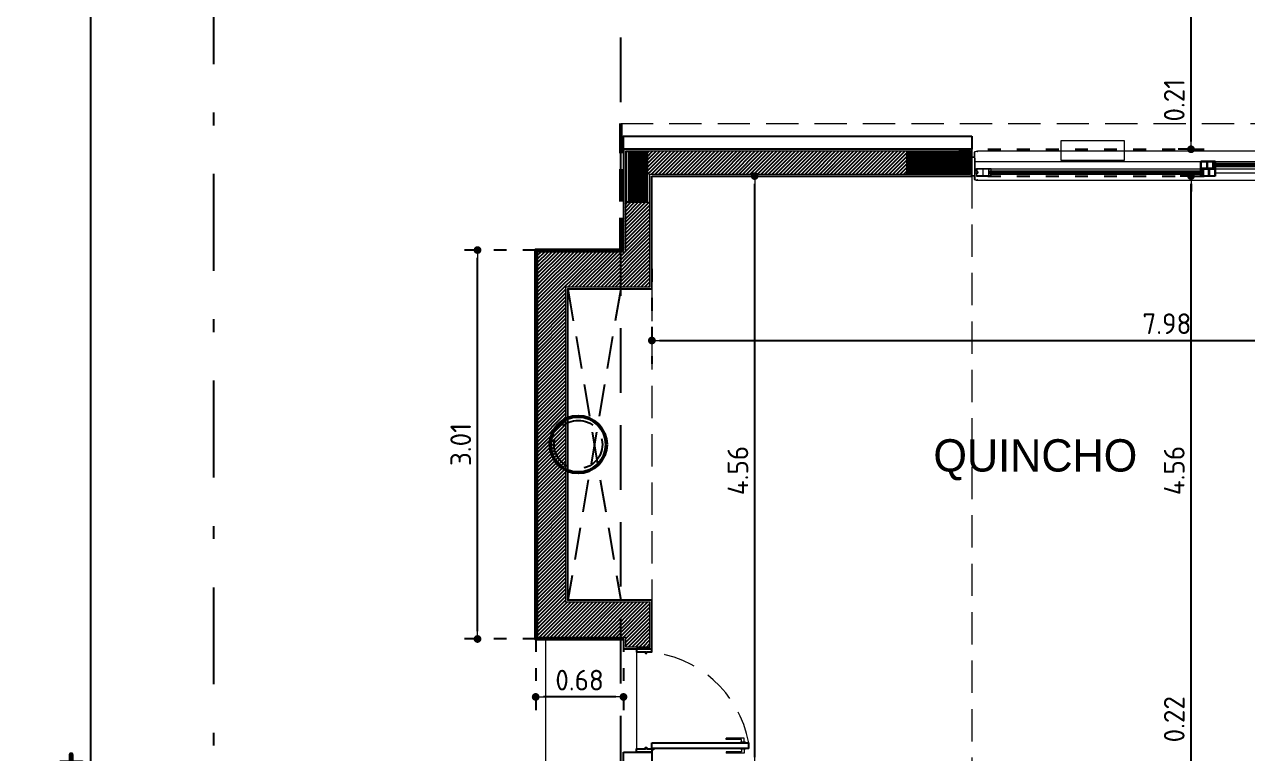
# Model space of a CAD drawing. Extents: x 233 to 569, y -241 to -74.
# Drawn here: x 233.48 to 242.95, y -171.72 to -166.08 of the extents above; entities that cross this region are included whole.
import ezdxf

# ---------------------------------------------------------------- set-up
doc = ezdxf.new("R2010")
doc.units = 0
doc.header["$MEASUREMENT"] = 0
for name, pattern in [('DASHDOT', [1, 0.5, -0.25, 0, -0.25]), ('DOT2', [0.125, 0, -0.125]), ('TRAZOS', [0.75, 0.5, -0.25])]:
    doc.linetypes.add(name, pattern=pattern)
doc.layers.get('0').update_dxf_attribs({"linetype": 'CONTINUOUS', "lineweight": 50})
doc.layers.get('DEFPOINTS').update_dxf_attribs({"linetype": 'CONTINUOUS'})
for name, color, linetype, lineweight in [('2D PA ESTRUCTURA COLUMNAS BORDES', 95, 'CONTINUOUS', 9), ('2D PB ABERTURAS VISTA', 1, 'CONTINUOUS', 9), ('2D PB SOLADO PERIMETRAL EXTERIOR', 8, 'CONTINUOUS', 9), ('AUXILIAR', 8, 'CONTINUOUS', 9), ('COTAS', 1, 'CONTINUOUS', 9), ('GRAFISMOS', 8, 'CONTINUOUS', 13), ('TEXTOGREEN', 3, 'CONTINUOUS', 40)]:
    doc.layers.add(name, color=color, linetype=linetype, lineweight=lineweight)
for name, color, linetype in [('2D PB ABERTURAS CORTE', 1, 'CONTINUOUS'), ('2D PB MUROS MAMP. HATCH', 10, 'CONTINUOUS'), ('2D PB MUROS REVOQUES', 7, 'CONTINUOUS'), ('2D PB PROYECCIONES', 7, 'CONTINUOUS'), ('2D PB REVESTIMIENTO MURETE PIEDRA', 5, 'CONTINUOUS'), ('2D PLATEA ESTRUCTURA COLUMNAS BORDES', 7, 'CONTINUOUS'), ('2D PLATEA ESTRUCTURA COLUMNAS HATCH', 92, 'CONTINUOUS'), ('2D TERRENO RETIROS', 205, 'CONTINUOUS'), ('2D TERRENOS', 2, 'CONTINUOUS')]:
    doc.layers.add(name, color=color, linetype=linetype)
doc.styles.add('ARIAL', font='')
doc.styles.get("Standard").update_dxf_attribs({"font": 'bahnschrift.ttf'})
doc.styles.get('ARIAL').set_extended_font_data('DIN')
doc.dimstyles.new('PLANTA', dxfattribs={"dimscale": 0, "dimtxt": 0.16, "dimasz": 0.06, "dimexe": 0.18, "dimexo": 0, "dimgap": 0.05, "dimtad": 1, "dimzin": 0, "dimdsep": 46, "dimtxsty": 'ARIAL', "dimblk1": 'DOT', "dimblk2": 'DOT', "dimsah": 1, "dimcen": 0.09, "dimclrd": 1, "dimclre": 1, "dimclrt": 3, "dimadec": 0, "dimazin": 0, "dimtfac": 1, "dimtofl": 0, "dimtmove": 0, "dimatfit": 3, "dimldrblk": 'DOT', "dimfxl": 0.18, "dimtolj": 1, "dimtzin": 0, "dimarcsym": 0})
doc.dimstyles.new('TERRENO100', dxfattribs={"dimscale": 0, "dimtxt": 0.4, "dimasz": 0.1, "dimexe": 0.18, "dimexo": 0, "dimgap": 0.05, "dimtad": 1, "dimzin": 0, "dimdsep": 46, "dimtxsty": 'ARIAL', "dimblk1": 'DOT', "dimblk2": 'DOT', "dimsah": 1, "dimcen": 0.09, "dimclrd": 1, "dimclre": 1, "dimclrt": 7, "dimadec": 0, "dimazin": 0, "dimtfac": 1, "dimtofl": 0, "dimtmove": 0, "dimatfit": 3, "dimldrblk": 'DOT', "dimfxl": 1, "dimtolj": 1, "dimtzin": 0, "dimarcsym": 0})

# ---------------------------------------------------------------- blocks, each defined once
blk = doc.blocks.new('_DOT')
at = {"color": 0, "linetype": 'ByBlock'}
blk.add_line((-0.5, 0), (-1, 0), dxfattribs=at)
at = {"color": 0, "linetype": 'ByBlock', "const_width": 0.5}
blk.add_lwpolyline([(-0.25, 0, 1), (0.25, 0, 1)], format="xyb", close=True, dxfattribs=at)
blk = doc.blocks.new('*D192')
at = {"layer": 'COTAS', "color": 1, "linetype": 'DOT2', "lineweight": -2, "transparency": 16777216}
for p, q in [((239.1299, -167.2538), (239.3099, -167.2538)), ((239.1299, -171.8119), (239.3099, -171.8119))]:
    blk.add_line(p, q, dxfattribs=at)
at = {"layer": 'COTAS', "color": 1, "lineweight": -2, "transparency": 16777216}
blk.add_line((239.1299, -171.7519), (239.1299, -167.3138), dxfattribs=at)
at = {"layer": 'DEFPOINTS', "color": 0, "transparency": 16777216}
for p in [(239.1299, -167.2538), (239.1299, -167.2538), (239.1299, -171.8119)]:
    blk.add_point(p, dxfattribs=at)
at = {"layer": 'COTAS', "color": 1, "lineweight": -2, "transparency": 16777216, "xscale": 0.06, "yscale": 0.06, "zscale": 0.06}
for p, rotation in [((239.1299, -167.2538), 89.99991087532298), ((239.1299, -171.8119), 269.9999108753229)]:
    blk.add_blockref('_DOT', p, dxfattribs=dict(at, rotation=rotation))
at = {"layer": 'COTAS', "color": 3, "transparency": 16777216, "insert": (238.9999, -169.5329), "char_height": 0.16, "attachment_point": 5, "rotation": 89.99991, "style": 'ARIAL'}
blk.add_mtext('\\A1;4.56', dxfattribs=at)
blk = doc.blocks.new('*D193')
at = {"layer": 'COTAS', "color": 1, "linetype": 'DOT2', "lineweight": -2, "transparency": 16777216}
for p, q in [((237.4342, -170.8366), (237.4342, -171.4651)), ((238.1139, -170.8366), (238.1139, -171.4651))]:
    blk.add_line(p, q, dxfattribs=at)
at = {"layer": 'COTAS', "color": 1, "lineweight": -2, "transparency": 16777216}
blk.add_line((238.0539, -171.2851), (237.4942, -171.2851), dxfattribs=at)
at = {"layer": 'DEFPOINTS', "color": 0, "transparency": 16777216}
for p in [(237.4342, -170.8366), (238.1139, -170.8366), (237.4342, -171.2851)]:
    blk.add_point(p, dxfattribs=at)
at = {"layer": 'COTAS', "color": 1, "lineweight": -2, "transparency": 16777216, "xscale": 0.06, "yscale": 0.06, "zscale": 0.06}
for p, rotation in [((237.4342, -171.2851), 179.9996707024913), ((238.1139, -171.2851), 359.9996707024913)]:
    blk.add_blockref('_DOT', p, dxfattribs=dict(at, rotation=rotation))
at = {"layer": 'COTAS', "color": 3, "transparency": 16777216, "insert": (237.7741, -171.1551), "char_height": 0.16, "attachment_point": 5, "rotation": 359.99967, "style": 'ARIAL'}
blk.add_mtext('\\A1;0.68', dxfattribs=at)
blk = doc.blocks.new('*D194')
at = {"layer": 'COTAS', "color": 1, "linetype": 'DOT2', "lineweight": -2, "transparency": 16777216}
for p, q in [((237.4342, -167.8265), (236.8038, -167.8265)), ((237.4342, -170.8366), (236.8038, -170.8366))]:
    blk.add_line(p, q, dxfattribs=at)
at = {"layer": 'COTAS', "color": 1, "lineweight": -2, "transparency": 16777216}
blk.add_line((236.9838, -170.7766), (236.9838, -167.8865), dxfattribs=at)
at = {"layer": 'DEFPOINTS', "color": 0, "transparency": 16777216}
for p in [(236.9838, -167.8265), (237.4342, -167.8265), (237.4342, -170.8366)]:
    blk.add_point(p, dxfattribs=at)
at = {"layer": 'COTAS', "color": 1, "lineweight": -2, "transparency": 16777216, "xscale": 0.06, "yscale": 0.06, "zscale": 0.06}
for p, rotation in [((236.9838, -167.8265), 90), ((236.9838, -170.8366), 270)]:
    blk.add_blockref('_DOT', p, dxfattribs=dict(at, rotation=rotation))
at = {"layer": 'COTAS', "color": 3, "transparency": 16777216, "insert": (236.8538, -169.3315), "char_height": 0.16, "attachment_point": 5, "rotation": 90, "style": 'ARIAL'}
blk.add_mtext('\\A1;3.01', dxfattribs=at)
blk = doc.blocks.new('*D202')
at = {"layer": 'COTAS', "color": 1, "lineweight": -2, "transparency": 16777216}
for p, q in [((242.5084, -171.8119), (242.5084, -171.1643)), ((242.5084, -171.9732), (242.5084, -171.8719))]:
    blk.add_line(p, q, dxfattribs=at)
at = {"layer": 'COTAS', "color": 1, "linetype": 'DOT2', "lineweight": -2, "transparency": 16777216}
for p, q in [((242.5974, -171.8119), (242.3284, -171.8119)), ((242.5974, -172.0332), (242.3284, -172.0332))]:
    blk.add_line(p, q, dxfattribs=at)
at = {"layer": 'DEFPOINTS', "color": 0, "transparency": 16777216}
for p in [(242.5084, -171.8119), (242.5974, -171.8119), (242.5974, -172.0332)]:
    blk.add_point(p, dxfattribs=at)
at = {"layer": 'COTAS', "color": 1, "lineweight": -2, "transparency": 16777216, "xscale": 0.06, "yscale": 0.06, "zscale": 0.06}
for p, rotation in [((242.5084, -171.8119), 90), ((242.5084, -172.0332), 270)]:
    blk.add_blockref('_DOT', p, dxfattribs=dict(at, rotation=rotation))
at = {"layer": 'COTAS', "color": 3, "transparency": 16777216, "insert": (242.3784, -171.4581), "char_height": 0.16, "attachment_point": 5, "rotation": 90, "style": 'ARIAL'}
blk.add_mtext('\\A1;0.22', dxfattribs=at)
blk = doc.blocks.new('*D203')
at = {"layer": 'COTAS', "color": 1, "linetype": 'DOT2', "lineweight": -2, "transparency": 16777216}
for p, q in [((242.5234, -167.2538), (242.3284, -167.2538)), ((242.5234, -171.8119), (242.3284, -171.8119))]:
    blk.add_line(p, q, dxfattribs=at)
at = {"layer": 'COTAS', "color": 1, "lineweight": -2, "transparency": 16777216}
blk.add_line((242.5084, -171.7519), (242.5084, -167.3138), dxfattribs=at)
at = {"layer": 'DEFPOINTS', "color": 0, "transparency": 16777216}
for p in [(242.5084, -167.2538), (242.5234, -167.2538), (242.5234, -171.8119)]:
    blk.add_point(p, dxfattribs=at)
at = {"layer": 'COTAS', "color": 1, "lineweight": -2, "transparency": 16777216, "xscale": 0.06, "yscale": 0.06, "zscale": 0.06}
for p, rotation in [((242.5084, -167.2538), 89.999910875323), ((242.5084, -171.8119), 269.999910875323)]:
    blk.add_blockref('_DOT', p, dxfattribs=dict(at, rotation=rotation))
at = {"layer": 'COTAS', "color": 3, "transparency": 16777216, "insert": (242.3784, -169.5329), "char_height": 0.16, "attachment_point": 5, "rotation": 89.99991, "style": 'ARIAL'}
blk.add_mtext('\\A1;4.56', dxfattribs=at)
blk = doc.blocks.new('*D204')
at = {"layer": 'COTAS', "color": 1, "lineweight": -2, "transparency": 16777216}
for p, q in [((242.5084, -166.9863), (242.5084, -166.4073)), ((242.5084, -167.3138), (242.5084, -167.3738))]:
    blk.add_line(p, q, dxfattribs=at)
at = {"layer": 'COTAS', "color": 1, "linetype": 'DOT2', "lineweight": -2, "transparency": 16777216}
for p, q in [((240.7102, -167.0463), (242.6884, -167.0463)), ((240.7102, -167.2538), (242.6884, -167.2538))]:
    blk.add_line(p, q, dxfattribs=at)
at = {"layer": 'DEFPOINTS', "color": 0, "transparency": 16777216}
for p in [(240.7102, -167.0463), (242.5084, -167.0463), (240.7102, -167.2538)]:
    blk.add_point(p, dxfattribs=at)
at = {"layer": 'COTAS', "color": 1, "lineweight": -2, "transparency": 16777216, "xscale": 0.06, "yscale": 0.06, "zscale": 0.06}
for p, rotation in [((242.5084, -167.0463), 270), ((242.5084, -167.2538), 90)]:
    blk.add_blockref('_DOT', p, dxfattribs=dict(at, rotation=rotation))
at = {"layer": 'COTAS', "color": 3, "transparency": 16777216, "insert": (242.3784, -166.6668), "char_height": 0.16, "attachment_point": 5, "rotation": 90, "style": 'ARIAL'}
blk.add_mtext('\\A1;0.21', dxfattribs=at)
blk = doc.blocks.new('*D205')
at = {"layer": 'COTAS', "color": 1, "linetype": 'DOT2', "lineweight": -2, "transparency": 16777216}
for p, q in [((238.3339, -167.9719), (238.3339, -168.7064)), ((246.3096, -167.9719), (246.3096, -168.7064))]:
    blk.add_line(p, q, dxfattribs=at)
at = {"layer": 'COTAS', "color": 1, "lineweight": -2, "transparency": 16777216}
blk.add_line((238.3939, -168.5264), (246.2496, -168.5264), dxfattribs=at)
at = {"layer": 'DEFPOINTS', "color": 0, "transparency": 16777216}
for p in [(238.3339, -167.9719), (246.3096, -167.9719), (246.3096, -168.5264)]:
    blk.add_point(p, dxfattribs=at)
at = {"layer": 'COTAS', "color": 1, "lineweight": -2, "transparency": 16777216, "xscale": 0.06, "yscale": 0.06, "zscale": 0.06, "rotation": 180}
blk.add_blockref('_DOT', (238.3339, -168.5264), dxfattribs=at)
at = {"layer": 'COTAS', "color": 1, "lineweight": -2, "transparency": 16777216, "xscale": 0.06, "yscale": 0.06, "zscale": 0.06}
blk.add_blockref('_DOT', (246.3096, -168.5264), dxfattribs=at)
at = {"layer": 'COTAS', "color": 3, "transparency": 16777216, "insert": (242.3218, -168.3964), "char_height": 0.16, "attachment_point": 5, "style": 'ARIAL'}
blk.add_mtext('\\A1;7.98', dxfattribs=at)
blk = doc.blocks.new('*D299')
at = {"layer": 'COTAS', "color": 1, "linetype": 'DOT2', "lineweight": -2, "transparency": 16777216}
for p, q in [((242.5084, -163.9357), (242.3284, -163.9357)), ((242.5084, -167.0463), (242.3284, -167.0463))]:
    blk.add_line(p, q, dxfattribs=at)
at = {"layer": 'COTAS', "color": 1, "lineweight": -2, "transparency": 16777216}
blk.add_line((242.5084, -166.9863), (242.5084, -163.9957), dxfattribs=at)
at = {"layer": 'DEFPOINTS', "color": 0, "transparency": 16777216}
for p in [(242.5084, -163.9357), (242.5084, -163.9357), (242.5084, -167.0463)]:
    blk.add_point(p, dxfattribs=at)
at = {"layer": 'COTAS', "color": 1, "lineweight": -2, "transparency": 16777216, "xscale": 0.06, "yscale": 0.06, "zscale": 0.06}
for p, rotation in [((242.5084, -163.9357), 90), ((242.5084, -167.0463), 270)]:
    blk.add_blockref('_DOT', p, dxfattribs=dict(at, rotation=rotation))
at = {"layer": 'COTAS', "color": 3, "transparency": 16777216, "insert": (242.3784, -165.491), "char_height": 0.16, "attachment_point": 5, "rotation": 90, "style": 'ARIAL'}
blk.add_mtext('\\A1;3.11', dxfattribs=at)
blk = doc.blocks.new('*D386')
at = {"layer": 'COTAS', "color": 1, "lineweight": -2, "transparency": 16777216}
for p, q in [((234.9429, -147.7473), (233.8083, -147.7473)), ((233.9883, -147.8473), (233.9883, -196.6873)), ((234.9429, -196.7873), (233.8083, -196.7873))]:
    blk.add_line(p, q, dxfattribs=at)
at = {"layer": 'DEFPOINTS', "color": 0, "transparency": 16777216}
for p in [(234.9429, -147.7473), (233.9883, -196.7873), (234.9429, -196.7873)]:
    blk.add_point(p, dxfattribs=at)
at = {"layer": 'COTAS', "color": 1, "lineweight": -2, "transparency": 16777216, "xscale": 0.1, "yscale": 0.1, "zscale": 0.1}
for p, rotation in [((233.9883, -147.7473), 90), ((233.9883, -196.7873), 270)]:
    blk.add_blockref('_DOT', p, dxfattribs=dict(at, rotation=rotation))
at = {"layer": 'COTAS', "color": 7, "transparency": 16777216, "insert": (233.7383, -172.2673), "char_height": 0.4, "attachment_point": 5, "rotation": 90, "style": 'ARIAL'}
blk.add_mtext('\\A1;75.14', dxfattribs=at)

msp = doc.modelspace()

# ---------------------------------------------------------------- hatches: boundary and pattern name
at = {"layer": '2D PB MUROS MAMP. HATCH'}
h = msp.add_hatch(dxfattribs=at)
h.set_pattern_fill('_USER', color=256, scale=0.02, angle=45, pattern_type=0)
h.set_pattern_definition([(45, (-132.286063, -53.149484), (-0.0141421356, 0.0141421356), [])])
h.paths.add_polyline_path([(237.6689, -168.1115), (238.3189, -168.1115), (238.3189, -167.4557), (238.1289, -167.4557), (238.1289, -167.8415), (237.4492, -167.8415), (237.4492, -170.8216), (238.1289, -170.8216), (238.1289, -170.8969), (238.3189, -170.8969), (238.3189, -170.5516), (237.6689, -170.5516)])
h.paths.add_polyline_path([(240.31, -167.0613), (238.2976, -167.0613), (238.2976, -167.2389), (240.31, -167.2388)])
at = {"layer": '2D PLATEA ESTRUCTURA COLUMNAS HATCH'}
h = msp.add_hatch(dxfattribs=at)
h.set_pattern_fill('NET', color=256, scale=0.002, angle=90)
h.set_pattern_definition([(90, (234.9429016, -50.18832), (-0.00635, 2e-18), []), (180, (234.9429016, -50.18832), (-2e-18, -0.00635), [])])
h.paths.add_polyline_path([(238.2976, -167.0613), (238.1526, -167.0613), (238.1526, -167.4557), (238.2976, -167.4557)])
h = msp.add_hatch(dxfattribs=at)
h.set_pattern_fill('NET', color=256, scale=0.002, angle=90)
h.set_pattern_definition([(90, (228.738305, -50.0882734), (-0.00635, 2e-18), []), (180, (228.738305, -50.0882734), (-2e-18, -0.00635), [])])
h.paths.add_polyline_path([(240.795, -167.0615), (240.31, -167.0613), (240.31, -167.2387), (240.795, -167.2388)])

# ---------------------------------------------------------------- linework, layer by layer
at = {"linetype": 'TRAZOS', "ltscale": 0.5}
msp.add_lwpolyline([(238.0934, -167.8265), (238.0934, -166.8463), (238.0934, -166.8463), (238.0934, -166.8463)], dxfattribs=at)
at = {"color": 252, "true_color": 0x939598}
msp.add_lwpolyline([(238.1139, -167.8265), (237.4342, -167.8265), (237.4342, -170.8366), (238.1139, -170.8366)], dxfattribs=at)
msp.add_circle((237.7638, -169.3315), 0.2177, dxfattribs=at)
at = {"layer": '2D PA ESTRUCTURA COLUMNAS BORDES'}
for points in [[(241.4995, -167.1313), (241.9939, -167.1313), (241.9939, -166.9813), (241.4995, -166.9813)], [(238.2976, -167.4557), (238.1526, -167.4557), (238.1526, -167.0613), (238.2976, -167.0613)]]:
    msp.add_lwpolyline(points, close=True, dxfattribs=at)
at = {"layer": '2D PB ABERTURAS CORTE'}
for p, q in [((242.6964, -167.1403), (242.5837, -167.1403)), ((242.5837, -167.1768), (242.5837, -167.1403)), ((242.5853, -167.1419), (242.6311, -167.1419)), ((242.5853, -167.1419), (242.5853, -167.1768)), ((242.6322, -167.1429), (242.6322, -167.1946)), ((242.6337, -167.1946), (242.6337, -167.1429)), ((242.6347, -167.1419), (242.6769, -167.1419)), ((242.6779, -167.1429), (242.6779, -167.1946)), ((242.6795, -167.1946), (242.6795, -167.1429)), ((242.6805, -167.1419), (242.6938, -167.1419)), ((242.6948, -167.1429), (242.6948, -167.1589)), ((242.6964, -167.1589), (242.6964, -167.1403)), ((240.9527, -167.2155), (242.5916, -167.2155)), ((240.9527, -167.2256), (242.5916, -167.2256)), ((240.9527, -167.2358), (242.5916, -167.2358)), ((242.5837, -167.1768), (242.5837, -167.1972)), ((242.5837, -167.2155), (242.5837, -167.1969)), ((242.5837, -167.1969), (242.6964, -167.1969)), ((242.5837, -167.1972), (242.6964, -167.1972)), ((242.5916, -167.2155), (242.5837, -167.2155)), ((242.5916, -167.2358), (242.5837, -167.2358)), ((242.5837, -167.2538), (242.5837, -167.2358)), ((242.5853, -167.1956), (242.5853, -167.1768)), ((242.6311, -167.1956), (242.5853, -167.1956)), ((242.5853, -167.1995), (242.5853, -167.2155)), ((242.5853, -167.2358), (242.5853, -167.2512)), ((242.5996, -167.1985), (242.5863, -167.1985)), ((242.5916, -167.2155), (242.5916, -167.2358)), ((242.6006, -167.2512), (242.6006, -167.1995)), ((242.6021, -167.1995), (242.6021, -167.2512)), ((242.6454, -167.1985), (242.6032, -167.1985)), ((242.6769, -167.1956), (242.6347, -167.1956)), ((242.6464, -167.2512), (242.6464, -167.1995)), ((242.6479, -167.1995), (242.6479, -167.2512)), ((242.6948, -167.1985), (242.649, -167.1985)), ((242.6938, -167.1956), (242.6805, -167.1956)), ((243.7345, -167.1589), (242.6885, -167.1589)), ((242.6885, -167.1589), (242.6885, -167.1792)), ((242.6885, -167.1589), (242.6964, -167.1589)), ((243.7424, -167.169), (242.6885, -167.169)), ((243.7424, -167.1792), (242.6885, -167.1792)), ((242.6885, -167.1792), (242.6964, -167.1792)), ((242.6948, -167.1792), (242.6948, -167.1946)), ((242.6948, -167.2522), (242.6948, -167.1985)), ((242.6948, -167.2155), (242.6964, -167.2155)), ((242.6948, -167.2256), (242.6964, -167.2256)), ((242.6948, -167.2358), (242.6964, -167.2358)), ((242.6964, -167.1972), (242.6964, -167.1792)), ((242.6964, -167.1969), (242.6964, -167.2538)), ((242.6964, -167.2538), (242.5837, -167.2538)), ((242.5863, -167.2522), (242.5996, -167.2522)), ((242.6032, -167.2522), (242.6454, -167.2522)), ((242.649, -167.2522), (242.6948, -167.2522)), ((238.3339, -171.6395), (239.0839, -171.6395)), ((238.3339, -171.6845), (238.3339, -171.6395)), ((239.0839, -171.6845), (238.3339, -171.6845)), ((239.0839, -171.6845), (239.0839, -171.6395))]:
    msp.add_line(p, q, dxfattribs=at)
for points in [[(238.2939, -170.9469), (238.2939, -170.9369), (238.3339, -170.9369), (238.3339, -170.9119), (238.2139, -170.9119), (238.2139, -170.9369), (238.2839, -170.9369), (238.2839, -170.9469)], [(238.2939, -171.6769), (238.2939, -171.6869), (238.3339, -171.6869), (238.3339, -171.7119), (238.2139, -171.7119), (238.2139, -171.6869), (238.2839, -171.6869), (238.2839, -171.6769)]]:
    msp.add_lwpolyline(points, close=True, dxfattribs=at)
msp.add_circle((238.3425, -171.6881), 0.006, dxfattribs=at)
for centre, start, end in [((242.6311, -167.1429), 0, 90), ((242.6347, -167.1429), 90, 180), ((242.6769, -167.1429), 0, 90), ((242.6805, -167.1429), 90, 180), ((242.6938, -167.1429), 0, 90), ((242.5863, -167.1995), 90, 180), ((242.5996, -167.1995), 0, 90), ((242.6032, -167.1995), 90, 180), ((242.6311, -167.1946), 270, 0), ((242.6347, -167.1946), 180, 270), ((242.6454, -167.1995), 0, 90), ((242.649, -167.1995), 90, 180), ((242.6769, -167.1946), 270, 0), ((242.6805, -167.1946), 180, 270), ((242.6938, -167.1946), 270, 0), ((242.5863, -167.2512), 180, 270), ((242.5996, -167.2512), 270, 0), ((242.6032, -167.2512), 180, 270), ((242.6454, -167.2512), 270, 0), ((242.649, -167.2512), 180, 270)]:
    msp.add_arc(centre, 0.00102, start, end, dxfattribs=at)
at = {"layer": '2D PB ABERTURAS VISTA', "color": 1}
for p, q in [((240.81, -167.1047), (240.8315, -167.1047)), ((240.81, -167.2538), (240.81, -167.1047)), ((240.8121, -167.1067), (240.8321, -167.1067)), ((240.8121, -167.2518), (240.8121, -167.1067)), ((240.831, -167.1047), (240.8315, -167.1047)), ((240.8326, -167.0929), (240.8326, -167.0682)), ((240.8326, -167.0706), (240.8326, -167.0954)), ((240.8326, -167.0706), (240.8326, -167.0878)), ((240.8326, -167.1037), (240.8326, -167.0706)), ((240.8326, -167.1073), (240.8326, -167.1603)), ((240.8346, -167.1154), (240.8346, -167.0676)), ((240.8346, -167.1154), (240.8346, -167.2801)), ((240.8326, -167.1603), (240.8326, -167.2512)), ((240.8346, -167.2326), (240.8346, -167.2801)), ((240.8346, -167.2418), (240.8346, -167.2801)), ((240.8356, -167.2297), (240.8559, -167.2297)), ((240.8563, -167.2315), (240.8356, -167.2315)), ((240.8479, -167.2207), (240.8479, -167.2202)), ((240.8484, -167.2197), (240.8563, -167.2197)), ((240.8558, -167.2212), (240.8484, -167.2212)), ((240.8566, -167.2256), (240.8558, -167.2212)), ((240.8559, -167.2297), (240.8566, -167.2256)), ((240.8573, -167.2205), (240.8582, -167.2256)), ((240.8582, -167.2256), (240.8573, -167.2307)), ((240.8315, -167.2538), (240.81, -167.2538)), ((240.8321, -167.2518), (240.8121, -167.2518)), ((240.831, -167.2538), (240.8315, -167.2538)), ((240.8326, -167.2458), (240.8326, -167.2512)), ((240.8326, -167.2796), (240.8326, -167.2548)), ((240.8326, -167.2548), (240.8326, -167.2796)), ((240.8326, -167.2548), (240.8326, -167.272))]:
    msp.add_line(p, q, dxfattribs=at)
at = {"layer": '2D PB ABERTURAS VISTA', "color": 251}
for p, q in [((240.8346, -167.1401), (242.31, -167.1401)), ((246.1646, -167.0622), (240.8549, -167.0622)), ((240.9606, -167.1403), (243.8471, -167.1403)), ((240.8346, -167.1972), (243.6595, -167.1972)), ((240.9527, -167.2257), (242.2723, -167.2257)), ((242.6964, -167.2283), (246.1851, -167.2283)), ((240.8572, -167.2856), (246.1646, -167.2856))]:
    msp.add_line(p, q, dxfattribs=at)
at = {"layer": '2D PB ABERTURAS VISTA'}
for p, q in [((240.9606, -167.1969), (240.8479, -167.1969)), ((240.8479, -167.2173), (240.8479, -167.1969)), ((240.8479, -167.2173), (240.8495, -167.2173)), ((240.8479, -167.2334), (240.8495, -167.2334)), ((240.8479, -167.2334), (240.8479, -167.2538)), ((240.8495, -167.1985), (240.8495, -167.2173)), ((240.8495, -167.1985), (240.8954, -167.1985)), ((240.8495, -167.2522), (240.8495, -167.2334)), ((240.8964, -167.1995), (240.8964, -167.2512)), ((240.8979, -167.2512), (240.8979, -167.1995)), ((240.8989, -167.1985), (240.9411, -167.1985)), ((240.9422, -167.1995), (240.9422, -167.2512)), ((240.9437, -167.2512), (240.9437, -167.1995)), ((240.9447, -167.1985), (240.958, -167.1985)), ((240.9527, -167.2155), (240.9606, -167.2155)), ((240.9527, -167.2155), (240.9527, -167.2358)), ((240.9527, -167.2358), (240.9606, -167.2358)), ((240.9591, -167.1995), (240.9591, -167.2155)), ((240.9591, -167.2358), (240.9591, -167.2512)), ((240.9606, -167.2155), (240.9606, -167.1969)), ((240.9606, -167.2538), (240.9606, -167.2358)), ((240.8479, -167.2538), (240.9606, -167.2538)), ((240.8954, -167.2522), (240.8495, -167.2522)), ((240.9411, -167.2522), (240.8989, -167.2522)), ((240.958, -167.2522), (240.9447, -167.2522)), ((238.9088, -171.6145), (238.9088, -171.6045)), ((239.0488, -171.6045), (238.9088, -171.6045)), ((239.0288, -171.6145), (238.9088, -171.6145)), ((239.0188, -171.6395), (239.0188, -171.6345)), ((239.0588, -171.6345), (239.0188, -171.6345)), ((239.0188, -171.6895), (239.0188, -171.6845)), ((239.0588, -171.6895), (239.0188, -171.6895)), ((239.0288, -171.6345), (239.0288, -171.6145)), ((239.0288, -171.6895), (239.0288, -171.7095)), ((239.0488, -171.6345), (239.0488, -171.6045)), ((239.0488, -171.6895), (239.0488, -171.7195)), ((239.0588, -171.6395), (239.0588, -171.6345)), ((239.0588, -171.6895), (239.0588, -171.6845)), ((239.0288, -171.7095), (238.9088, -171.7095)), ((238.9088, -171.7095), (238.9088, -171.7195)), ((239.0488, -171.7195), (238.9088, -171.7195))]:
    msp.add_line(p, q, dxfattribs=at)
at = {"layer": '2D PB ABERTURAS VISTA', "color": 1}
for centre, radius, start, end in [((240.8315, -167.1037), 0.00102, 270, 0), ((240.8321, -167.1073), 0.000512, 0, 90), ((240.8356, -167.0682), 0.00307, 106.12762, 180), ((240.8356, -167.0676), 0.00102, 106.01339, 180), ((240.8561, -167.139), 0.0768, 89.22571, 106.12762), ((240.8561, -167.139), 0.0753, 89.89853, 106.01339), ((240.8572, -167.0632), 0.00102, 209.56155, 89.22571), ((240.8484, -167.2202), 0.000512, 90, 180), ((240.8484, -167.2207), 0.000512, 180, 270), ((240.8563, -167.2207), 0.00102, 10, 90), ((240.8563, -167.2305), 0.00102, 270, 350), ((240.8315, -167.2548), 0.00102, 360, 90), ((240.8321, -167.2512), 0.000512, 270, 0), ((240.8356, -167.2796), 0.00307, 180, 253.87238), ((240.8356, -167.2801), 0.00102, 180, 253.98661), ((240.8561, -167.2087), 0.0768, 253.87238, 270.77429), ((240.8561, -167.2087), 0.0753, 253.98661, 270.10147), ((240.8572, -167.2845), 0.00102, 270.77429, 150.43845)]:
    msp.add_arc(centre, radius, start, end, dxfattribs=at)
at = {"layer": '2D PB ABERTURAS VISTA'}
for centre, start, end in [((240.8954, -167.1995), 0, 90), ((240.8989, -167.1995), 90, 180), ((240.9411, -167.1995), 0, 90), ((240.9447, -167.1995), 90, 180), ((240.958, -167.1995), 0, 90), ((240.8954, -167.2512), 270, 0), ((240.8989, -167.2512), 180, 270), ((240.9411, -167.2512), 270, 0), ((240.9447, -167.2512), 180, 270), ((240.958, -167.2512), 270, 0)]:
    msp.add_arc(centre, 0.00102, start, end, dxfattribs=at)
at = {"layer": '2D PB ABERTURAS VISTA', "linetype": 'TRAZOS', "ltscale": 0.5}
msp.add_arc((238.2371, -171.7962), 0.8612, 10.48598, 86.21652, dxfattribs=at)
at = {"layer": '2D PB MUROS REVOQUES'}
for points in [[(238.3339, -167.2538), (240.81, -167.2538), (240.81, -167.0463), (238.1139, -167.0463), (238.1139, -167.8265), (237.4342, -167.8265), (237.4342, -170.8366), (238.1139, -170.8366), (238.1139, -170.9119), (238.3339, -170.9119), (238.3339, -170.5366), (237.6839, -170.5366), (237.6839, -168.1265), (238.3339, -168.1265)], [(238.1139, -171.7119), (238.3339, -171.7119), (238.3339, -171.8119), (239.6089, -171.8119), (239.6089, -171.9619), (238.3339, -171.9619), (238.3339, -172.1363), (238.1139, -172.1363)]]:
    msp.add_lwpolyline(points, close=True, dxfattribs=at)
at = {"layer": '2D PB PROYECCIONES', "linetype": 'TRAZOS', "ltscale": 0.5}
for p, q in [((238.0926, -168.1265), (237.6839, -170.5366)), ((237.6839, -168.1265), (238.0926, -170.5366))]:
    msp.add_line(p, q, dxfattribs=at)
msp.add_circle((237.7638, -169.3316), 0.1867, dxfattribs=at)
at = {"layer": '2D PB REVESTIMIENTO MURETE PIEDRA'}
msp.add_lwpolyline([(240.81, -166.946), (240.81, -167.0463), (238.1139, -167.0463), (238.1139, -166.946)], close=True, dxfattribs=at)
at = {"layer": '2D PB SOLADO PERIMETRAL EXTERIOR', "lineweight": 9}
msp.add_line((238.2139, -170.9369), (238.2139, -171.6869), dxfattribs=at)
at = {"layer": '2D PLATEA ESTRUCTURA COLUMNAS BORDES'}
for points in [[(238.1339, -167.0613), (238.2976, -167.0613), (238.2976, -167.4557), (238.1339, -167.4557)], [(240.31, -167.0613), (240.795, -167.0613), (240.795, -167.2388), (240.31, -167.2388)]]:
    msp.add_lwpolyline(points, close=True, dxfattribs=at)
at = {"layer": '2D TERRENO RETIROS', "color": 252, "linetype": 'TRAZOS', "true_color": 0x939598}
msp.add_lwpolyline([(259.7085, -167.3414), (259.7085, -169.5807), (260.4705, -195.5173), (238.0926, -192.1814), (238.0926, -153.0908)], dxfattribs=at)
at = {"layer": '2D TERRENOS', "linetype": 'DASHDOT', "ltscale": 1.5}
msp.add_line((234.9429, -196.7873), (234.9429, -147.7473), dxfattribs=at)
at = {"layer": 'AUXILIAR', "linetype": 'TRAZOS', "ltscale": 0.5}
for p, q in [((238.0934, -166.8463), (246.7146, -166.8463)), ((240.81, -167.2538), (240.81, -171.8119)), ((238.3339, -168.1265), (238.3339, -170.5366))]:
    msp.add_line(p, q, dxfattribs=at)
at = {"layer": 'GRAFISMOS'}
msp.add_lwpolyline([(238.3189, -167.2388), (240.795, -167.2388), (240.795, -167.0613), (238.1289, -167.0613), (238.1289, -167.8415), (237.4492, -167.8415), (237.4492, -170.8216), (238.1289, -170.8216), (238.1289, -170.8969), (238.3189, -170.8969), (238.3189, -170.5516), (237.6689, -170.5516), (237.6689, -168.1115), (238.3189, -168.1115)], close=True, dxfattribs=at)
msp.add_lwpolyline([(240.74, -183.044), (237.5139, -183.044), (237.5139, -170.8366)], dxfattribs=at)

# ---------------------------------------------------------------- texts
at = {"layer": 'TEXTOGREEN'}
msp.add_text('QUINCHO', height=0.25, dxfattribs=at).set_placement((240.5137, -169.5408))

# ---------------------------------------------------------------- dimensions: what is measured, and where the dimension line sits
at = {"layer": 'COTAS'}
dim = msp.add_aligned_dim(p1=(234.9429, -147.7473), p2=(234.9429, -196.7873), distance=-0.9546, text='75.14', dimstyle='TERRENO100', override={"dimscale": 1}, dxfattribs=at)
dim.commit()
dim.dimension.update_dxf_attribs({"geometry": '*D386', "text_midpoint": (233.7383, -172.2673)})
for p1, p2, distance, picture, middle in [((242.5084, -167.0463), (242.5084, -163.9357), 0, '*D299', (242.3784, -165.491)), ((240.7102, -167.2538), (240.7102, -167.0463), -1.7983, '*D204', (242.3784, -166.6668)), ((239.1299, -171.8119), (239.1299, -167.2538), 0, '*D192', (238.9999, -169.5329)), ((242.5234, -171.8119), (242.5234, -167.2538), 0.015, '*D203', (242.3784, -169.5329)), ((237.4342, -170.8366), (237.4342, -167.8265), 0.4504, '*D194', (236.8538, -169.3315)), ((238.3339, -167.9719), (246.3096, -167.9719), -0.5545, '*D205', (242.3218, -168.3964)), ((238.1139, -170.8366), (237.4342, -170.8366), 0.4485, '*D193', (237.7741, -171.1551)), ((242.5974, -172.0332), (242.5974, -171.8119), 0.0889, '*D202', (242.3784, -171.4581))]:
    dim = msp.add_aligned_dim(p1=p1, p2=p2, distance=distance, dimstyle='PLANTA', override={"dimscale": 1}, dxfattribs=at)
    dim.commit()
    dim.dimension.update_dxf_attribs({"geometry": picture, "text_midpoint": middle})

doc.saveas('drawing.dxf')
